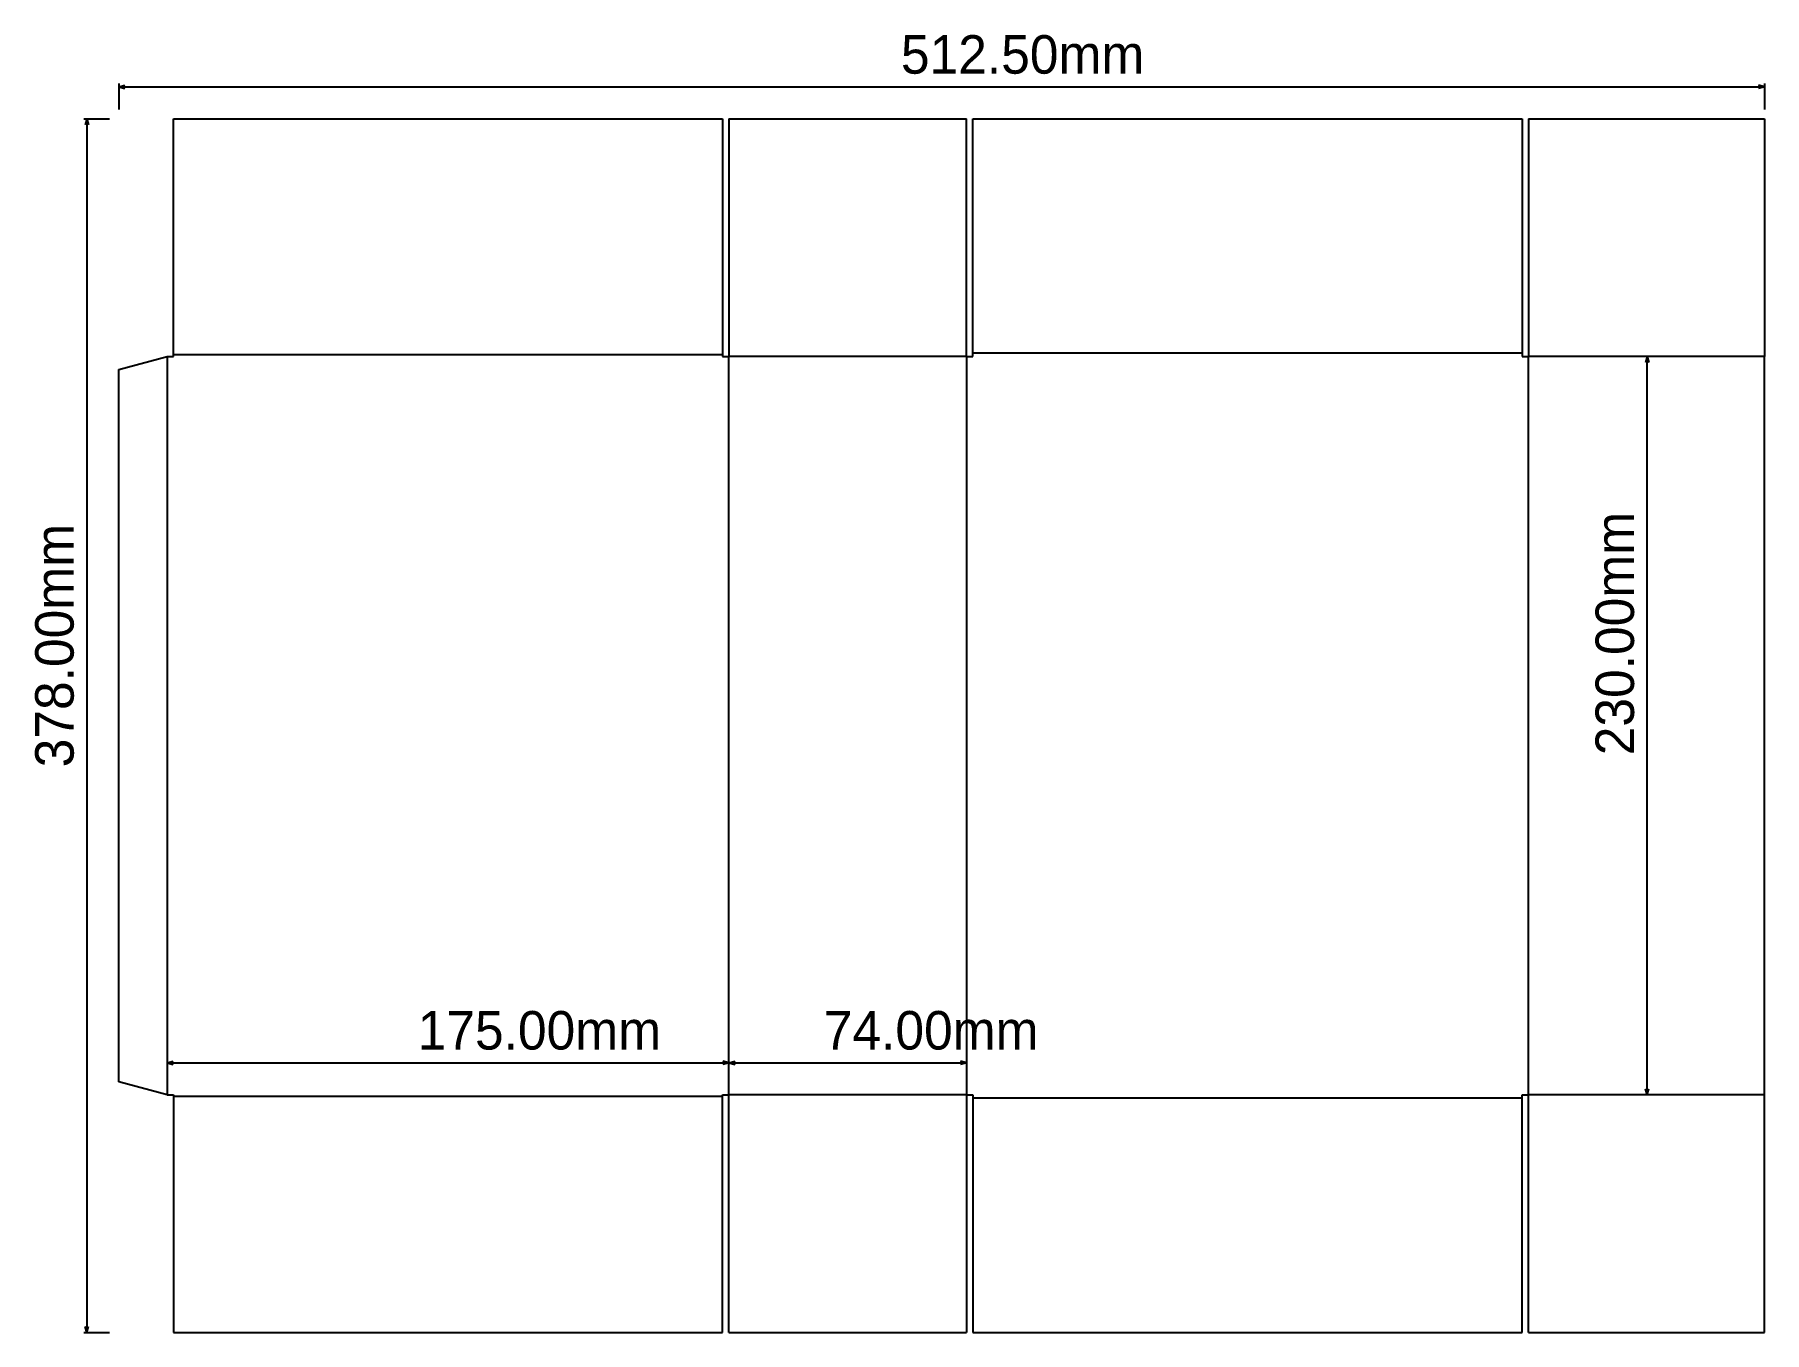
# Model space of a CAD drawing. Extents: x -41 to 498, y -74 to 330.
import ezdxf

# ---------------------------------------------------------------- set-up
doc = ezdxf.new("R2010")
doc.units = 0

msp = doc.modelspace()

# ---------------------------------------------------------------- linework, layer by layer
at = {"layer": 'crease', "color": 3}
for p, q in [((0, 230), (0, 0)), ((173, 230.5), (2, 230.5)), ((175, 0), (175, 230)), ((249, 230), (175, 230)), ((249, 230), (249, 0)), ((422, 231), (251, 231)), ((424, 0), (424, 230)), ((497.5, 230), (424, 230)), ((249, 0), (175, 0)), ((497.5, 0), (424, 0)), ((173, -0.5), (2, -0.5)), ((422, -1), (251, -1))]:
    msp.add_line(p, q, dxfattribs=at)
at = {"layer": 'cut', "color": 1}
for p, q in [((2, 230), (2, 304)), ((2, 304), (173, 304)), ((173, 304), (173, 230)), ((175, 304), (175, 230)), ((175, 304), (249, 304)), ((249, 230), (249, 304)), ((251, 230), (251, 304)), ((251, 304), (422, 304)), ((422, 304), (422, 230)), ((424, 304), (424, 230)), ((424, 304), (497.5, 304)), ((497.5, 304), (497.5, 230)), ((-15, 225.98), (0, 230)), ((0, 230), (2, 230)), ((173, 230), (175, 230)), ((249, 230), (251, 230)), ((422, 230), (424, 230)), ((497.5, 0), (497.5, 230)), ((-15, 4.02), (-15, 225.98)), ((0, 0), (-15, 4.02)), ((0, 0), (2, 0)), ((2, 0), (2, -74)), ((173, 0), (175, 0)), ((173, -74), (173, 0)), ((175, -74), (175, 0)), ((249, 0), (249, -74)), ((249, 0), (251, 0)), ((251, 0), (251, -74)), ((422, 0), (424, 0)), ((422, -74), (422, 0)), ((424, -74), (424, 0)), ((497.5, -74), (497.5, 0)), ((2, -74), (173, -74)), ((175, -74), (249, -74)), ((251, -74), (422, -74)), ((424, -74), (497.5, -74))]:
    msp.add_line(p, q, dxfattribs=at)
at = {"layer": 'dimensions', "color": 255}
for p, q in [((-15, 315), (-15, 307)), ((-15, 314), (-13.13, 314.5)), ((-15, 314), (-13.13, 313.5)), ((-15, 314), (497.5, 314)), ((497.5, 314), (495.63, 314.5)), ((497.5, 314), (495.63, 313.5)), ((497.5, 315), (497.5, 307)), ((-26, 304), (-18, 304)), ((-25, 304), (-25.5, 302.13)), ((-25, 304), (-24.5, 302.13)), ((-25, 304), (-25, -74)), ((461, 230), (460.5, 228.13)), ((462, 230), (461, 230)), ((461, 230), (461.5, 228.13)), ((461, 0), (461, 230)), ((0, 10), (1.87, 10.5)), ((0, 10), (1.87, 9.5)), ((0, 10), (175, 10)), ((175, 10), (173.13, 10.5)), ((175, 10), (173.13, 9.5)), ((175, 10), (176.87, 10.5)), ((175, 10), (176.87, 9.5)), ((175, 10), (249, 10)), ((249, 10), (247.13, 10.5)), ((249, 10), (247.13, 9.5)), ((461, 0), (460.5, 1.87)), ((461, 0), (461.5, 1.87)), ((462, 0), (461, 0)), ((-26, -74), (-18, -74)), ((-25, -74), (-25.5, -72.13)), ((-25, -74), (-24.5, -72.13))]:
    msp.add_line(p, q, dxfattribs=at)

# ---------------------------------------------------------------- texts
for s, p in [('512.50mm', (228.55, 318.11)), ('175.00mm', (78.03, 14.11)), ('74.00mm', (204.52, 14.11))]:
    msp.add_text(s, height=12, dxfattribs=at).set_placement(p)
for s, p in [('230.00mm', (456.89, 105.79)), ('378.00mm', (-29.11, 102.04))]:
    msp.add_text(s, height=12, rotation=90, dxfattribs=at).set_placement(p)

doc.saveas('drawing.dxf')
